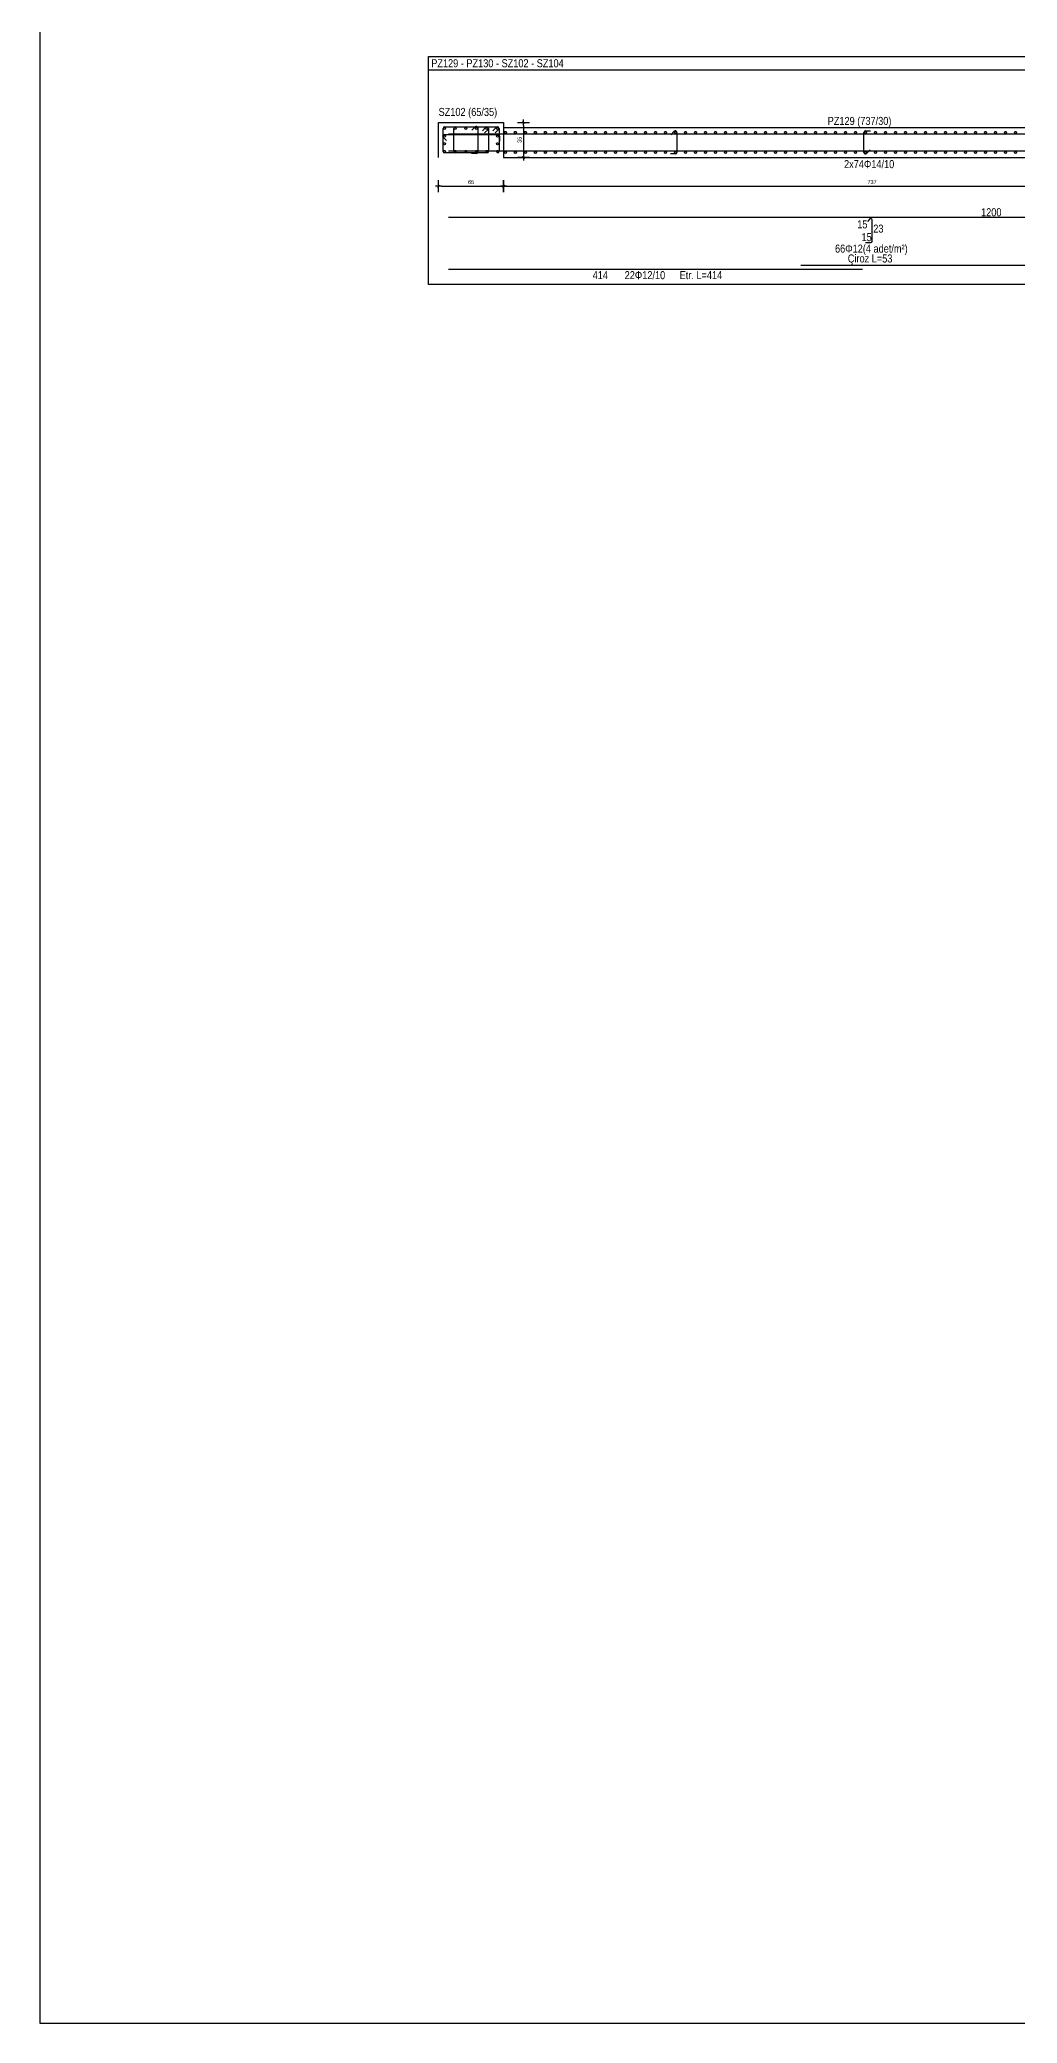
# Model space of a CAD drawing. Header units: metres. Extents: x 419734 to 420376, y 4564732 to 4565123.
# Drawn here: x 419806.43 to 419830.87, y 4564978.77 to 4565028.35 of the extents above; entities that cross this region are included whole.
import ezdxf

# ---------------------------------------------------------------- set-up
doc = ezdxf.new("R2010")
doc.units = ezdxf.units.M
doc.layers.get('Defpoints').update_dxf_attribs({"color": 5})
for name, color, linetype in [('SW_DIM', 33, 'Continuous'), ('SW_MAGRONE', 2, 'Continuous'), ('SW_REINFORCEMENT', 7, 'Continuous'), ('SW_TABLE', 7, 'Continuous'), ('SW_Tondini', 1, 'Continuous'), ('SW_TXT_TESTI', 1, 'Continuous')]:
    doc.layers.add(name, color=color, linetype=linetype)
doc.layers.add('SW_FINESTRE_INV', color=60, linetype='Continuous', plot=False)
doc.styles.add('SWS', font='ARIALN.TTF')
doc.dimstyles.new('DIM-SW-50_m', dxfattribs={"dimtxt": 0.1, "dimasz": 0.075, "dimexe": 0.125, "dimexo": 0.125, "dimgap": 0.05, "dimtad": 1, "dimzin": 1, "dimdsep": 46, "dimtxsty": 'SWS', "dimblk1": 'D', "dimblk2": 'D', "dimsah": 1, "dimcen": 0.0075, "dimdle": 0.0625, "dimse1": 1, "dimse2": 1, "dimclrd": 256, "dimclre": 256, "dimclrt": 256, "dimazin": 0, "dimtfac": 0.75, "dimtmove": 1, "dimatfit": 3, "dimldrblk": 'D', "dimfxl": 0.125, "dimtvp": 1.5, "dimtolj": 1, "dimtzin": 0, "dimarcsym": 0})

# ---------------------------------------------------------------- blocks, each defined once
blk = doc.blocks.new('D')
for p, q in [((-1, 0), (1, 0)), ((0, 2), (0, -2))]:
    blk.add_line(p, q)
at = {"const_width": 0.141}
blk.add_lwpolyline([(0.48, 0.48), (-0.48, -0.48)], dxfattribs=at)
blk = doc.blocks.new('*D1086')
at = {"layer": 'Defpoints', "color": 0, "ltscale": 0.5, "transparency": 16777216}
for p in [(419816.402, 4565025.408), (419818.027, 4565025.408), (419818.027, 4565024.688)]:
    blk.add_point(p, dxfattribs=at)
at = {"layer": 'SW_DIM', "lineweight": -2, "ltscale": 0.5, "transparency": 16777216}
blk.add_line((419816.477, 4565024.688), (419817.952, 4565024.688), dxfattribs=at)
at = {"layer": 'SW_DIM', "lineweight": -2, "ltscale": 0.5, "transparency": 16777216, "xscale": 0.075, "yscale": 0.075, "zscale": 0.075, "rotation": 180}
blk.add_blockref('D', (419816.402, 4565024.688), dxfattribs=at)
at = {"layer": 'SW_DIM', "lineweight": -2, "ltscale": 0.5, "transparency": 16777216, "xscale": 0.075, "yscale": 0.075, "zscale": 0.075}
blk.add_blockref('D', (419818.027, 4565024.688), dxfattribs=at)
at = {"layer": 'SW_DIM', "ltscale": 0.5, "transparency": 16777216, "insert": (419817.215, 4565024.79), "char_height": 0.1, "attachment_point": 5, "style": 'SWS'}
blk.add_mtext('\\A1;\\A1;65', dxfattribs=at)
blk = doc.blocks.new('*D1087')
at = {"layer": 'Defpoints', "color": 0, "ltscale": 0.5, "transparency": 16777216}
for p in [(419818.027, 4565025.408), (419836.446, 4565025.408), (419836.446, 4565024.688)]:
    blk.add_point(p, dxfattribs=at)
at = {"layer": 'SW_DIM', "lineweight": -2, "ltscale": 0.5, "transparency": 16777216}
blk.add_line((419818.102, 4565024.688), (419836.371, 4565024.688), dxfattribs=at)
at = {"layer": 'SW_DIM', "lineweight": -2, "ltscale": 0.5, "transparency": 16777216, "xscale": 0.075, "yscale": 0.075, "zscale": 0.075, "rotation": 180}
blk.add_blockref('D', (419818.027, 4565024.688), dxfattribs=at)
at = {"layer": 'SW_DIM', "lineweight": -2, "ltscale": 0.5, "transparency": 16777216, "xscale": 0.075, "yscale": 0.075, "zscale": 0.075}
blk.add_blockref('D', (419836.446, 4565024.688), dxfattribs=at)
at = {"layer": 'SW_DIM', "ltscale": 0.5, "transparency": 16777216, "insert": (419827.237, 4565024.79), "char_height": 0.1, "attachment_point": 5, "style": 'SWS'}
blk.add_mtext('\\A1;\\A1;737', dxfattribs=at)
blk = doc.blocks.new('*D1090')
at = {"layer": 'Defpoints', "color": 0, "ltscale": 0.5, "transparency": 16777216}
for p in [(419818.027, 4565026.283), (419818.027, 4565025.408), (419818.527, 4565025.408)]:
    blk.add_point(p, dxfattribs=at)
at = {"layer": 'SW_DIM', "lineweight": -2, "ltscale": 0.5, "transparency": 16777216}
blk.add_line((419818.527, 4565026.208), (419818.527, 4565025.483), dxfattribs=at)
at = {"layer": 'SW_DIM', "lineweight": -2, "ltscale": 0.5, "transparency": 16777216, "xscale": 0.075, "yscale": 0.075, "zscale": 0.075}
for p, rotation in [((419818.527, 4565026.283), 90), ((419818.527, 4565025.408), 270)]:
    blk.add_blockref('D', p, dxfattribs=dict(at, rotation=rotation))
at = {"layer": 'SW_DIM', "ltscale": 0.5, "transparency": 16777216, "insert": (419818.426, 4565025.846), "char_height": 0.1, "attachment_point": 5, "rotation": 90, "style": 'SWS'}
blk.add_mtext('\\A1;\\A1;35', dxfattribs=at)

msp = doc.modelspace()

# ---------------------------------------------------------------- linework, layer by layer
at = {"layer": 'SW_FINESTRE_INV', "color": 6}
msp.add_lwpolyline([(420099.1896, 4565062.86785), (419806.43123, 4565062.86785), (419806.43123, 4564978.76785), (420099.1896, 4564978.76785)], dxfattribs=at)
at = {"layer": 'SW_MAGRONE'}
for points in [[(419816.40201, 4565025.40848), (419816.40201, 4565026.28348)], [(419816.40201, 4565026.28348), (419818.02701, 4565026.28348)], [(419818.02701, 4565026.28348), (419818.02701, 4565025.40848)], [(419818.02701, 4565026.15848), (419854.27066, 4565026.15848)], [(419818.02701, 4565025.40848), (419836.44608, 4565025.40848)]]:
    msp.add_lwpolyline(points, dxfattribs=at)
at = {"layer": 'SW_REINFORCEMENT', "color": 7, "ltscale": 0.05, "flags": 128}
for points in [[(419816.60138, 4565025.82691), (419816.51299, 4565025.9153)], [(419816.51451, 4565025.55848), (419816.51451, 4565026.13348)], [(419816.53951, 4565025.97932), (419817.88951, 4565025.97932)], [(419816.55201, 4565026.17098), (419817.87701, 4565026.17098)], [(419816.65201, 4565025.99598), (419854.92066, 4565025.99598)], [(419816.77951, 4565025.55848), (419816.77951, 4565026.13348)], [(419817.2321, 4565026.08411), (419817.32049, 4565026.1725)], [(419817.38451, 4565026.14598), (419817.38451, 4565025.54598)], [(419817.4971, 4565026.07161), (419817.58549, 4565026.16)], [(419817.63852, 4565026.10697), (419817.55014, 4565026.01858)], [(419817.64951, 4565026.13348), (419817.64951, 4565025.55848)], [(419817.7621, 4565026.07161), (419817.85049, 4565026.16)], [(419817.90352, 4565026.10697), (419817.81514, 4565026.01858)], [(419817.91451, 4565026.13348), (419817.91451, 4565025.55848)], [(419817.92701, 4565025.94182), (419817.92701, 4565025.81682)], [(419822.20618, 4565025.97161), (419822.29457, 4565026.06)], [(419822.35858, 4565026.03348), (419822.35858, 4565025.53348)], [(419827.03358, 4565025.53348), (419827.03358, 4565026.03348)], [(419827.07108, 4565026.07098), (419827.19608, 4565026.07098)], [(419817.61201, 4565025.52098), (419816.55201, 4565025.52098)], [(419816.65201, 4565025.57098), (419854.88316, 4565025.57098)], [(419817.34701, 4565025.50848), (419817.22201, 4565025.50848)], [(419822.32108, 4565025.49598), (419822.19608, 4565025.49598)], [(419827.18599, 4565025.59536), (419827.0976, 4565025.50697)], [(419846.65201, 4565023.90598), (419816.65201, 4565023.90598)], [(419827.18533, 4565023.8698), (419827.12164, 4565023.8061)], [(419827.23654, 4565023.31351), (419827.23654, 4565023.84858)], [(419827.07404, 4565023.28351), (419827.20654, 4565023.28351)], [(419816.65201, 4565022.61098), (419827.00131, 4565022.61098)], [(419825.45816, 4565022.71098), (419854.92816, 4565022.71098)]]:
    msp.add_lwpolyline(points, dxfattribs=at)
at = {"layer": 'SW_REINFORCEMENT', "color": 7, "ltscale": 0.05}
for centre, radius, start, end in [((419816.53951, 4565025.94182), 0.0375, 90, 225), ((419816.55201, 4565026.13348), 0.0375, 90, 180), ((419816.81701, 4565026.13348), 0.0375, 90, 180), ((419817.34701, 4565026.14598), 0.0375, 0, 135), ((419817.61201, 4565026.13348), 0.0375, 315, 134.999954), ((419817.87701, 4565026.13348), 0.0375, 315, 134.999954), ((419817.88951, 4565025.94182), 0.0375, 0, 90), ((419822.32108, 4565026.03348), 0.0375, 0, 135), ((419827.07108, 4565026.03348), 0.0375, 90, 180), ((419816.55201, 4565025.55848), 0.0375, 180, 270), ((419816.81701, 4565025.55848), 0.0375, 180, 270), ((419817.34701, 4565025.54598), 0.0375, 270, 0), ((419817.61201, 4565025.55848), 0.0375, 270, 0), ((419817.87701, 4565025.55848), 0.0375, 270, 0), ((419822.32108, 4565025.53348), 0.0375, 270, 0), ((419827.07108, 4565025.53348), 0.0375, 180, 315), ((419827.20654, 4565023.84858), 0.03, 0, 135), ((419827.20654, 4565023.31351), 0.03, 270, 0)]:
    msp.add_arc(centre, radius, start, end, dxfattribs=at)
at = {"layer": 'SW_TABLE'}
for points in [[(419816.15201, 4565022.23098), (419816.15201, 4565027.92682)], [(419816.15201, 4565027.92682), (419855.80398, 4565027.92682)], [(419816.15201, 4565027.59348), (419855.80398, 4565027.59348)], [(419855.80398, 4565022.23098), (419816.15201, 4565022.23098)]]:
    msp.add_lwpolyline(points, dxfattribs=at)
at = {"layer": 'SW_Tondini'}
for centre in [(419816.55201, 4565026.13348), (419816.55201, 4565025.94182), (419816.81701, 4565026.13348), (419817.08201, 4565026.13348), (419817.34701, 4565026.13348), (419817.61201, 4565026.13348), (419817.87701, 4565026.13348), (419817.87701, 4565025.94182), (419818.07108, 4565026.03348), (419818.32108, 4565026.03348), (419818.57108, 4565026.03348), (419818.82108, 4565026.03348), (419819.07108, 4565026.03348), (419819.32108, 4565026.03348), (419819.57108, 4565026.03348), (419819.82108, 4565026.03348), (419820.07108, 4565026.03348), (419820.32108, 4565026.03348), (419820.57108, 4565026.03348), (419820.82108, 4565026.03348), (419821.07108, 4565026.03348), (419821.32108, 4565026.03348), (419821.57108, 4565026.03348), (419821.82108, 4565026.03348), (419822.07108, 4565026.03348), (419822.32108, 4565026.03348), (419822.57108, 4565026.03348), (419822.82108, 4565026.03348), (419823.07108, 4565026.03348), (419823.32108, 4565026.03348), (419823.57108, 4565026.03348), (419823.82108, 4565026.03348), (419824.07108, 4565026.03348), (419824.32108, 4565026.03348), (419824.57108, 4565026.03348), (419824.82108, 4565026.03348), (419825.07108, 4565026.03348), (419825.32108, 4565026.03348), (419825.57108, 4565026.03348), (419825.82108, 4565026.03348), (419826.07108, 4565026.03348), (419826.32108, 4565026.03348), (419826.57108, 4565026.03348), (419826.82108, 4565026.03348), (419827.07108, 4565026.03348), (419827.32108, 4565026.03348), (419827.57108, 4565026.03348), (419827.82108, 4565026.03348), (419828.07108, 4565026.03348), (419828.32108, 4565026.03348), (419828.57108, 4565026.03348), (419828.82108, 4565026.03348), (419829.07108, 4565026.03348), (419829.32108, 4565026.03348), (419829.57108, 4565026.03348), (419829.82108, 4565026.03348), (419830.07108, 4565026.03348), (419830.32108, 4565026.03348), (419830.57108, 4565026.03348), (419830.82108, 4565026.03348), (419816.55201, 4565025.75015), (419816.55201, 4565025.55848), (419816.81701, 4565025.55848), (419817.08201, 4565025.55848), (419817.34701, 4565025.55848), (419817.61201, 4565025.55848), (419817.87701, 4565025.75015), (419817.87701, 4565025.55848), (419818.07108, 4565025.53348), (419818.32108, 4565025.53348), (419818.57108, 4565025.53348), (419818.82108, 4565025.53348), (419819.07108, 4565025.53348), (419819.32108, 4565025.53348), (419819.57108, 4565025.53348), (419819.82108, 4565025.53348), (419820.07108, 4565025.53348), (419820.32108, 4565025.53348), (419820.57108, 4565025.53348), (419820.82108, 4565025.53348), (419821.07108, 4565025.53348), (419821.32108, 4565025.53348), (419821.57108, 4565025.53348), (419821.82108, 4565025.53348), (419822.07108, 4565025.53348), (419822.32108, 4565025.53348), (419822.57108, 4565025.53348), (419822.82108, 4565025.53348), (419823.07108, 4565025.53348), (419823.32108, 4565025.53348), (419823.57108, 4565025.53348), (419823.82108, 4565025.53348), (419824.07108, 4565025.53348), (419824.32108, 4565025.53348), (419824.57108, 4565025.53348), (419824.82108, 4565025.53348), (419825.07108, 4565025.53348), (419825.32108, 4565025.53348), (419825.57108, 4565025.53348), (419825.82108, 4565025.53348), (419826.07108, 4565025.53348), (419826.32108, 4565025.53348), (419826.57108, 4565025.53348), (419826.82108, 4565025.53348), (419827.07108, 4565025.53348), (419827.32108, 4565025.53348), (419827.57108, 4565025.53348), (419827.82108, 4565025.53348), (419828.07108, 4565025.53348), (419828.32108, 4565025.53348), (419828.57108, 4565025.53348), (419828.82108, 4565025.53348), (419829.07108, 4565025.53348), (419829.32108, 4565025.53348), (419829.57108, 4565025.53348), (419829.82108, 4565025.53348), (419830.07108, 4565025.53348), (419830.32108, 4565025.53348), (419830.57108, 4565025.53348), (419830.82108, 4565025.53348)]:
    msp.add_circle(centre, 0.025, dxfattribs=at)

# ---------------------------------------------------------------- texts
at = {"layer": 'SW_TXT_TESTI', "style": 'SWS'}
for s, p in [('PZ129 - PZ130 - SZ102 - SZ104', (419816.21867, 4565027.66015)), ('SZ102 (65/35)', (419816.40201, 4565026.44348)), ('PZ129 (737/30)', (419826.12837, 4565026.21848)), ('2x74Φ14/10', (419826.53658, 4565025.13917)), ('1200', (419829.96199, 4565023.93598)), ('15', (419826.86735, 4565023.63489)), ('15', (419826.97347, 4565023.31351)), ('23', (419827.26654, 4565023.52726)), ('66Φ12(4 adet/m²)', (419826.31132, 4565023.02733)), ('Çiroz L=53', (419826.63074, 4565022.78166)), ('414', (419820.25318, 4565022.36373)), ('22Φ12/10', (419821.05279, 4565022.36373)), ('Etr. L=414', (419822.42736, 4565022.36373))]:
    msp.add_text(s, height=0.2, dxfattribs=at).set_placement(p)

# ---------------------------------------------------------------- dimensions: what is measured, and where the dimension line sits
at = {"layer": 'SW_DIM', "ltscale": 0.5}
dim = msp.add_linear_dim(base=(419818.52718, 4565025.40848), p1=(419818.02701, 4565026.28348), p2=(419818.02701, 4565025.40848), angle=90, text='\\A1;35', dimstyle='DIM-SW-50_m', dxfattribs=at)
dim.commit()
dim.dimension.update_dxf_attribs({"geometry": '*D1090', "text_midpoint": (419818.42612, 4565025.84598)})
for base, p1, p2, text, picture, middle in [((419818.02701, 4565024.68848), (419816.40201, 4565025.40848), (419818.02701, 4565025.40848), '\\A1;65', '*D1086', (419817.21451, 4565024.78954)), ((419836.44608, 4565024.68848), (419818.02701, 4565025.40848), (419836.44608, 4565025.40848), '\\A1;737', '*D1087', (419827.23654, 4565024.78954))]:
    dim = msp.add_linear_dim(base=base, p1=p1, p2=p2, text=text, dimstyle='DIM-SW-50_m', dxfattribs=at)
    dim.commit()
    dim.dimension.update_dxf_attribs({"geometry": picture, "text_midpoint": middle})

doc.saveas('drawing.dxf')
